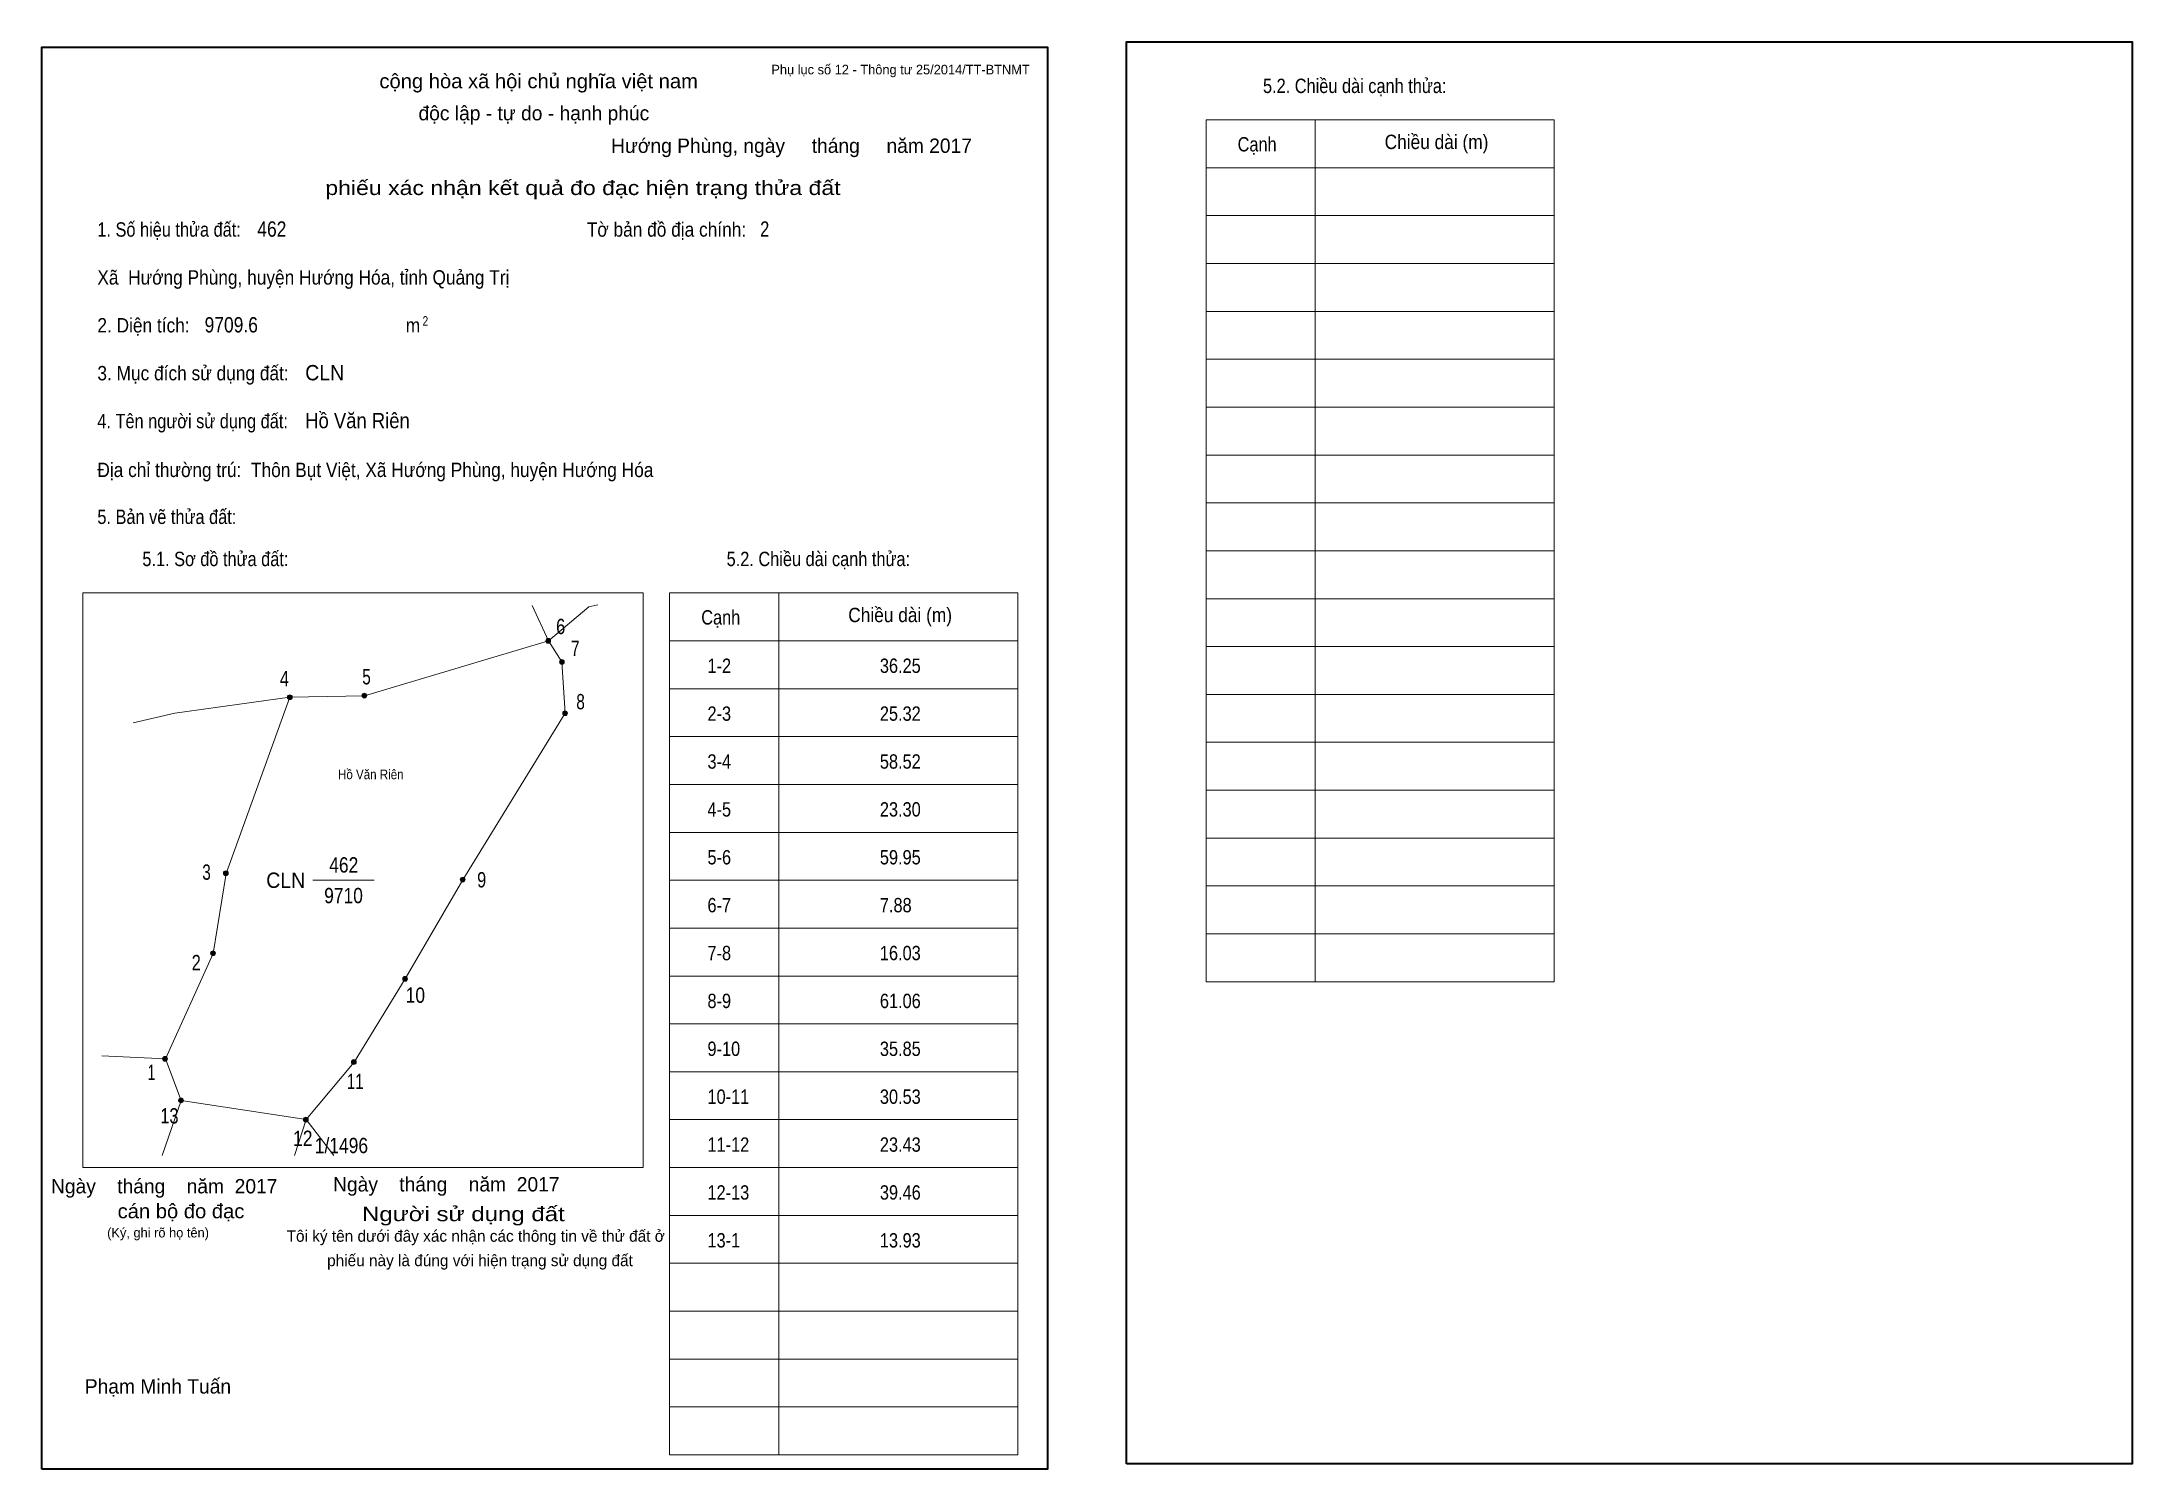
# Model space of a CAD drawing. Header units: centimetres. Extents: x 0 to 43.6, y 0 to 29.8.
import ezdxf
from ezdxf.enums import TextEntityAlignment as Align

# ---------------------------------------------------------------- set-up
doc = ezdxf.new("R2010")
doc.units = ezdxf.units.CM
doc.header["$LTSCALE"] = 0.12
for name, color, linetype in [('30', 7, 'Continuous'), ('34', 7, 'Continuous'), ('62', 7, 'Continuous')]:
    doc.layers.add(name, color=color, linetype=linetype)
for name, color, linetype, lineweight in [('32', 7, 'Continuous', 13), ('33', 7, 'Continuous', 13), ('61', 7, 'Continuous', 13), ('63', 7, 'Continuous', 13)]:
    doc.layers.add(name, color=color, linetype=linetype, lineweight=lineweight)

msp = doc.modelspace()

# ---------------------------------------------------------------- hatches: boundary and pattern name
at = {"layer": '32'}
for points in [[(10.6254, 17.3003, 1), (10.5254, 17.3003, 1)], [(10.9101, 16.8572, 1), (10.8101, 16.8572, 1)], [(5.2295, 16.1221, 1), (5.1295, 16.1221, 1)], [(6.786, 16.1555, 1), (6.686, 16.1555, 1)], [(10.977, 15.7879, 1), (10.877, 15.7879, 1)], [(3.8928, 12.4464, 1), (3.7928, 12.4464, 1)], [(8.8384, 12.3127, 1), (8.7384, 12.3127, 1)], [(3.6255, 10.7756, 1), (3.5255, 10.7756, 1)], [(7.6354, 10.2409, 1), (7.5354, 10.2409, 1)], [(2.623, 8.5701, 1), (2.523, 8.5701, 1)], [(6.5661, 8.5033, 1), (6.4661, 8.5033, 1)], [(2.9572, 7.7013, 1), (2.8572, 7.7013, 1)], [(5.5636, 7.3003, 1), (5.4636, 7.3003, 1)]]:
    msp.add_hatch(color=256, dxfattribs=at).paths.add_polyline_path(points)

# ---------------------------------------------------------------- linework, layer by layer
for centre in [(10.5754, 17.3003), (10.8601, 16.8572), (5.1795, 16.1221), (6.736, 16.1555), (10.927, 15.7879), (3.8428, 12.4464), (8.7884, 12.3127), (3.5755, 10.7756), (7.5854, 10.2409), (2.573, 8.5701), (6.5161, 8.5033), (2.9072, 7.7013), (5.5136, 7.3003)]:
    msp.add_circle(centre, 0.05, dxfattribs=at)
at = {"layer": '33'}
msp.add_line((5.66, 12.3), (6.94, 12.3), dxfattribs=at)
at = {"layer": '61'}
for p, q in [((10.58, 17.3), (10.24, 18.04)), ((1.25, 8.63), (2.58, 8.57)), ((2.91, 7.7), (2.58, 8.57)), ((2.51, 6.55), (2.91, 7.7)), ((5.52, 7.3), (2.91, 7.7)), ((5.52, 7.3), (5.28, 6.55)), ((5.52, 7.3), (6.1, 6.55))]:
    msp.add_line(p, q, dxfattribs=at)
for points in [[(10.58, 17.3), (11.42, 18.01), (11.61, 18.05)], [(5.18, 16.12), (6.74, 16.15), (10.58, 17.3)], [(10.58, 17.3), (10.86, 16.86), (10.93, 15.79), (8.79, 12.31), (7.59, 10.24), (6.52, 8.5), (5.52, 7.3)], [(5.18, 16.12), (2.78, 15.79), (1.91, 15.59)], [(2.58, 8.57), (3.58, 10.77), (3.85, 12.44), (5.18, 16.12)]]:
    msp.add_lwpolyline(points, dxfattribs=at)
at = {"layer": '63'}
for p, q in [((24.31, 28.18), (31.58, 28.18)), ((24.31, 10.18), (24.31, 28.18)), ((26.59, 10.18), (26.59, 28.18)), ((31.58, 10.18), (31.58, 28.18)), ((24.31, 27.18), (31.58, 27.18)), ((24.31, 26.18), (31.58, 26.18)), ((24.31, 25.18), (31.58, 25.18)), ((24.31, 24.18), (31.58, 24.18)), ((24.31, 23.18), (31.58, 23.18)), ((24.31, 22.18), (31.58, 22.18)), ((24.31, 21.18), (31.58, 21.18)), ((24.31, 20.18), (31.58, 20.18)), ((24.31, 19.18), (31.58, 19.18)), ((0.86, 18.3), (12.56, 18.3)), ((0.86, 6.3), (0.86, 18.3)), ((12.56, 6.3), (12.56, 18.3)), ((13.11, 18.3), (20.38, 18.3)), ((13.11, 0.3), (13.11, 18.3)), ((15.39, 0.3), (15.39, 18.3)), ((20.38, 0.3), (20.38, 18.3)), ((24.31, 18.18), (31.58, 18.18)), ((13.11, 17.3), (20.38, 17.3)), ((24.31, 17.18), (31.58, 17.18)), ((13.11, 16.3), (20.38, 16.3)), ((24.31, 16.18), (31.58, 16.18)), ((13.11, 15.3), (20.38, 15.3)), ((24.31, 15.18), (31.58, 15.18)), ((13.11, 14.3), (20.38, 14.3)), ((24.31, 14.18), (31.58, 14.18)), ((13.11, 13.3), (20.38, 13.3)), ((24.31, 13.18), (31.58, 13.18)), ((13.11, 12.3), (20.38, 12.3)), ((24.31, 12.18), (31.58, 12.18)), ((24.31, 12.18), (31.58, 12.18)), ((13.11, 11.3), (20.38, 11.3)), ((24.31, 11.18), (31.58, 11.18)), ((13.11, 10.3), (20.38, 10.3)), ((24.31, 10.18), (31.58, 10.18)), ((13.11, 9.3), (20.38, 9.3)), ((13.11, 8.3), (20.38, 8.3)), ((13.11, 7.3), (20.38, 7.3)), ((0.86, 6.3), (12.56, 6.3)), ((13.11, 6.3), (20.38, 6.3)), ((13.11, 5.3), (20.38, 5.3)), ((13.11, 4.3), (20.38, 4.3)), ((13.11, 3.3), (20.38, 3.3)), ((13.11, 2.3), (20.38, 2.3)), ((13.11, 2.3), (20.38, 2.3)), ((13.11, 1.3), (20.38, 1.3)), ((13.11, 0.3), (20.38, 0.3))]:
    msp.add_line(p, q, dxfattribs=at)
at = {"layer": '63', "lineweight": 35}
for points in [[(0, 0), (0, 29.7), (21, 29.7), (21, 0)], [(22.65, 0.11), (22.65, 29.81), (43.65, 29.81), (43.65, 0.11)]]:
    msp.add_lwpolyline(points, close=True, dxfattribs=at)

# ---------------------------------------------------------------- texts
at = {"layer": '30', "width": 0.85}
for s, height, p in [('1-2', 0.3, (13.9, 16.63)), ('36.25', 0.3, (17.5, 16.63)), ('2-3', 0.3, (13.9, 15.63)), ('25.32', 0.3, (17.5, 15.63)), ('3-4', 0.3, (13.9, 14.63)), ('58.52', 0.3, (17.5, 14.63)), ('4-5', 0.3, (13.9, 13.63)), ('23.30', 0.3, (17.5, 13.63)), ('5-6', 0.3, (13.9, 12.63)), ('59.95', 0.3, (17.5, 12.63)), ('6-7', 0.3, (13.9, 11.63)), ('7.88', 0.3, (17.5, 11.63)), ('7-8', 0.3, (13.9, 10.63)), ('16.03', 0.3, (17.5, 10.63)), ('8-9', 0.3, (13.9, 9.63)), ('61.06', 0.3, (17.5, 9.63)), ('9-10', 0.3, (13.9, 8.63)), ('35.85', 0.3, (17.5, 8.63)), ('10-11', 0.3, (13.9, 7.63)), ('30.53', 0.3, (17.5, 7.63)), ('1/1496', 0.32, (5.7, 6.6)), ('11-12', 0.3, (13.9, 6.63)), ('23.43', 0.3, (17.5, 6.63)), ('12-13', 0.3, (13.9, 5.63)), ('39.46', 0.3, (17.5, 5.63)), ('13-1', 0.3, (13.9, 4.63)), ('13.93', 0.3, (17.5, 4.63))]:
    msp.add_text(s, height=height, dxfattribs=at).set_placement(p)
at = {"layer": '32'}
for s, width, p in [('6', 0.8, (10.835, 17.44)), ('7', 0.75, (11.14, 16.98)), ('4', 0.8, (5.065, 16.35)), ('5', 0.75, (6.78, 16.39)), ('8', 0.75, (11.25, 15.87)), ('3', 0.75, (3.44, 12.31)), ('9', 0.8, (9.185, 12.15)), ('2', 0.8, (3.225, 10.42)), ('10', 0.85, (7.8, 9.74)), ('1', 0.65, (2.29, 8.13)), ('11', 0.75, (6.545, 7.94)), ('13', 0.8, (2.665, 7.22)), ('12', 0.85, (5.45, 6.75))]:
    msp.add_text(s, height=0.32, dxfattribs=dict(at, width=width)).set_placement(p, align=Align.CENTER)
at = {"layer": '33', "width": 0.85}
for s, p in [('462', (6.305, 12.46)), ('9710', (6.3, 11.82))]:
    msp.add_text(s, height=0.32, dxfattribs=at).set_placement(p, align=Align.CENTER)
at = {"layer": '33', "width": 0.95}
msp.add_text('CLN', height=0.32, dxfattribs=at).set_placement((5.5, 12.14), align=Align.RIGHT)
at = {"layer": '34'}
for s, width, p in [('462', 0.85, (4.5, 25.74)), ('2', 0.8, (15, 25.74)), ('9709.6', 0.85, (3.4, 23.74)), ('CLN', 0.95, (5.5, 22.74)), ('Hồ Văn Riên', 0.9, (5.5, 21.74))]:
    msp.add_text(s, height=0.32, dxfattribs=dict(at, width=width)).set_placement(p)
at = {"layer": '62', "width": 0.9}
msp.add_text('Hồ Văn Riên', height=0.2005, dxfattribs=at).set_placement((6.87, 14.41), align=Align.CENTER)
at = {"layer": '63'}
for s, height, p in [('Phụ lục số 12 - Thông tư 25/2014/TT-BTNMT', 0.2, (20.63, 29.13)), ('Ngày    tháng    năm  2017', 0.3, (10.81, 5.8)), ('Ngày    tháng    năm  2017', 0.3, (4.92, 5.76)), ('(Ký, ghi rõ họ tên)', 0.2, (3.49, 4.84))]:
    msp.add_text(s, height=height, dxfattribs=at).set_placement(p, align=Align.RIGHT)
at = {"layer": '63', "width": 1.05}
msp.add_text('cộng hòa xã hội chủ nghĩa việt nam', height=0.3, dxfattribs=at).set_placement((10.375, 28.84), align=Align.CENTER)
at = {"layer": '63'}
for s, height, width, p in [('5.2. Chiều dài cạnh thửa:', 0.3, 0.85, (25.5, 28.74)), ('Cạnh', 0.3, 0.85, (24.97, 27.52)), ('Chiều dài (m)', 0.3, 0.9, (28.04, 27.57)), ('1. Số hiệu thửa đất:', 0.3, 0.85, (1.16, 25.74)), ('Tờ bản đồ địa chính:', 0.3, 0.9, (11.38, 25.74)), ('Xã  Hướng Phùng, huyện Hướng Hóa, tỉnh Quảng Trị', 0.3, 0.9, (1.16, 24.74)), ('2. Diện tích:', 0.3, 0.9, (1.16, 23.74)), ('2', 0.2, 0.8, (7.95, 23.88)), ('m', 0.3, 0.9, (7.6, 23.74)), ('3. Mục đích sử dụng đất:', 0.3, 0.9, (1.16, 22.74)), ('4. Tên người sử dụng đất:', 0.3, 0.85, (1.16, 21.74)), ('Địa chỉ thường trú:  Thôn Bụt Việt, Xã Hướng Phùng, huyện Hướng Hóa', 0.3, 0.9, (1.16, 20.72)), ('5. Bản vẽ thửa đất:', 0.3, 0.85, (1.16, 19.74)), ('5.1. Sơ đồ thửa đất:', 0.3, 0.85, (2.1, 18.86)), ('5.2. Chiều dài cạnh thửa:', 0.3, 0.85, (14.3, 18.86)), ('Cạnh', 0.3, 0.85, (13.77, 17.64)), ('Chiều dài (m)', 0.3, 0.9, (16.84, 17.69))]:
    msp.add_text(s, height=height, dxfattribs=dict(at, width=width)).set_placement(p)
for s, height, p in [('độc lập - tự do - hạnh phúc', 0.3, (10.275, 28.17)), ('Hướng Phùng, ngày     tháng     năm 2017', 0.3, (15.655, 27.49)), ('Tôi ký tên dưới đây xác nhận các thông tin về thử đất ở ', 0.24, (9.105, 4.75)), ('phiếu này là đúng với hiện trạng sử dụng đất', 0.24, (9.15, 4.24)), ('Phạm Minh Tuấn', 0.3, (2.425, 1.58))]:
    msp.add_text(s, height=height, dxfattribs=at).set_placement(p, align=Align.CENTER)
for s, width, p in [('phiếu xác nhận kết quả đo đạc hiện trạng thửa đất', 1.2, (16.68, 26.61)), ('cán bộ đo đạc', 1.05, (4.23, 5.24)), ('Người sử dụng đất', 1.25, (10.92, 5.18))]:
    msp.add_text(s, height=0.3, dxfattribs=dict(at, width=width)).set_placement(p, align=Align.RIGHT)

doc.saveas('drawing.dxf')
